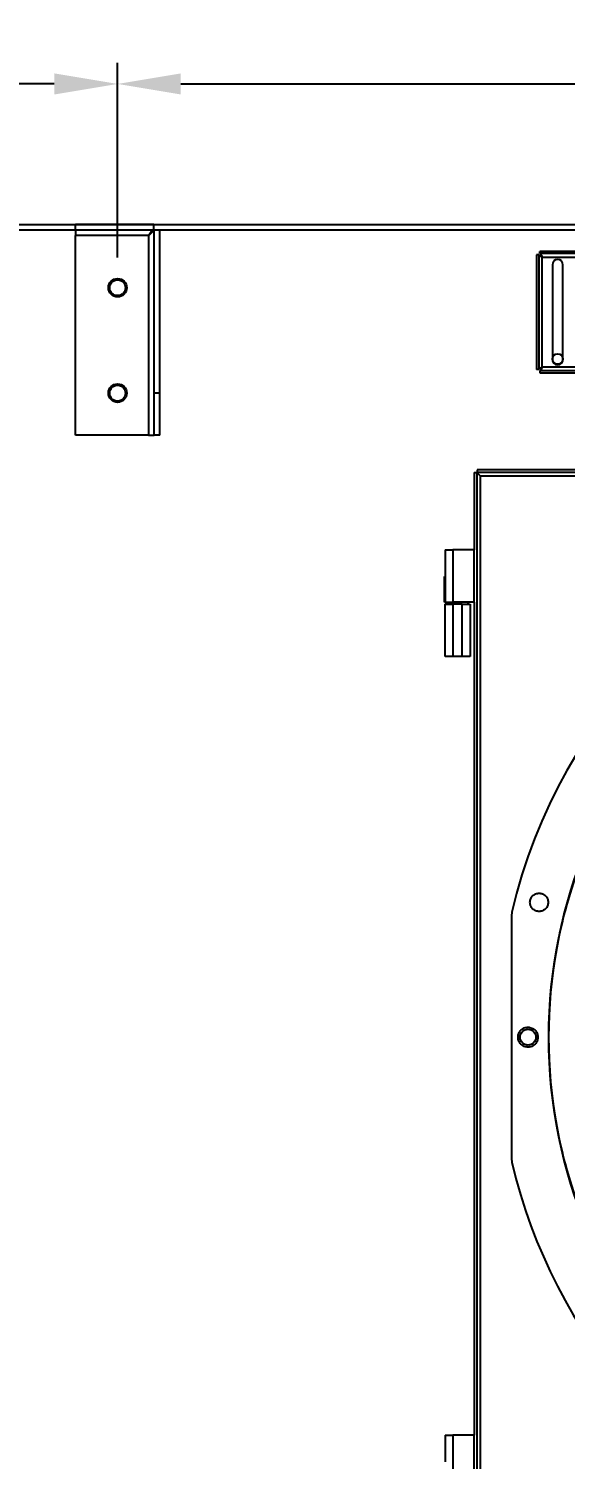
# Model space of a CAD drawing. Header units: inches. Extents: x 1229 to 1453, y -1023 to -720.
# Drawn here: x 1282.63 to 1295.36, y -815.28 to -781.34 of the extents above; entities that cross this region are included whole.
import ezdxf

# ---------------------------------------------------------------- set-up
doc = ezdxf.new("R2010")
doc.units = ezdxf.units.IN
doc.header["$MEASUREMENT"] = 0
doc.header["$PDSIZE"] = -1
doc.dimstyles.new('RAE Solutions', dxfattribs={"dimtxt": 2, "dimasz": 1.5, "dimexe": 0.5, "dimexo": 0.5, "dimgap": 0.5, "dimtad": 0, "dimtih": 1, "dimtoh": 1, "dimdec": 3, "dimrnd": 0.125, "dimzin": 1, "dimdsep": 46, "dimlunit": 5, "dimtxsty": 'Standard', "dimcen": 0.09, "dimadec": 0, "dimazin": 0, "dimtfac": 1, "dimtdec": 3, "dimtofl": 0, "dimtmove": 0, "dimatfit": 3, "dimfxl": 1, "dimtolj": 1, "dimtzin": 1, "dimarcsym": 0})

# ---------------------------------------------------------------- blocks, each defined once
blk = doc.blocks.new('*D268')
at = {"color": 0, "lineweight": -2, "transparency": 16777216}
for p, q in [((1238.674, -786.764), (1238.674, -782.148)), ((1284.736, -786.764), (1284.736, -782.148)), ((1240.174, -782.648), (1259.538, -782.648)), ((1283.236, -782.648), (1263.872, -782.648))]:
    blk.add_line(p, q, dxfattribs=at)
at = {"color": 0, "transparency": 16777216}
for points in [[(1240.174, -782.398), (1240.174, -782.898), (1238.674, -782.648)], [(1283.236, -782.398), (1283.236, -782.898), (1284.736, -782.648)]]:
    blk.add_solid(points, dxfattribs=at)
at = {"layer": 'Defpoints', "color": 0, "transparency": 16777216}
for p in [(1284.736, -782.648), (1238.674, -787.264), (1284.736, -787.264)]:
    blk.add_point(p, dxfattribs=at)
at = {"color": 0, "transparency": 16777216, "insert": (1261.705, -782.648), "char_height": 2, "attachment_point": 5}
blk.add_mtext('\\A1;46', dxfattribs=at)
blk = doc.blocks.new('*D269')
at = {"color": 0, "lineweight": -2, "transparency": 16777216}
for p, q in [((1284.736, -786.764), (1284.736, -782.148)), ((1329.674, -786.764), (1329.674, -782.148)), ((1286.236, -782.648), (1305.038, -782.648)), ((1328.174, -782.648), (1309.372, -782.648))]:
    blk.add_line(p, q, dxfattribs=at)
at = {"color": 0, "transparency": 16777216}
for points in [[(1286.236, -782.398), (1286.236, -782.898), (1284.736, -782.648)], [(1328.174, -782.398), (1328.174, -782.898), (1329.674, -782.648)]]:
    blk.add_solid(points, dxfattribs=at)
at = {"layer": 'Defpoints', "color": 0, "transparency": 16777216}
for p in [(1329.674, -782.648), (1284.736, -787.264), (1329.674, -787.264)]:
    blk.add_point(p, dxfattribs=at)
at = {"color": 0, "transparency": 16777216, "insert": (1307.205, -782.648), "char_height": 2, "attachment_point": 5}
blk.add_mtext('\\A1;45', dxfattribs=at)

msp = doc.modelspace()

# ---------------------------------------------------------------- linework, layer by layer
at = {"color": 18, "linetype": 'Continuous', "lineweight": 25, "true_color": 0x000000}
for p, q in [((1239.6739, -785.9825), (1328.6739, -785.9825)), ((1283.7364, -786.1125), (1283.7364, -785.9825)), ((1285.5993, -785.9825), (1283.7364, -785.9825)), ((1285.5993, -786.1125), (1285.5993, -785.9825)), ((1328.6739, -786.1155), (1239.6739, -786.1155)), ((1283.7364, -786.1125), (1283.7364, -786.2465)), ((1285.4724, -786.2465), (1283.7364, -786.2465)), ((1283.7364, -790.9825), (1283.7364, -786.2465)), ((1285.4724, -786.2465), (1285.4724, -790.9825)), ((1285.6064, -789.9825), (1285.6064, -786.1196)), ((1285.7364, -789.9825), (1285.7364, -786.1196)), ((1294.6739, -786.7017), (1294.6739, -789.421)), ((1294.7239, -786.7017), (1294.6739, -786.7017)), ((1294.7239, -786.7017), (1294.7239, -789.421)), ((1294.7517, -786.6739), (1294.7517, -786.6239)), ((1318.596, -786.6239), (1294.7517, -786.6239)), ((1318.596, -786.6739), (1294.7517, -786.6739)), ((1294.8069, -786.7569), (1318.5409, -786.7569)), ((1294.8069, -789.3659), (1294.8069, -786.7569)), ((1295.0489, -786.9364), (1295.0489, -789.1864)), ((1295.2989, -789.1864), (1295.2989, -786.9364)), ((1294.7239, -789.421), (1294.6739, -789.421)), ((1294.7517, -789.4489), (1294.7517, -789.4989)), ((1294.7517, -789.4489), (1318.596, -789.4489)), ((1318.5409, -789.3659), (1294.8069, -789.3659)), ((1294.7517, -789.4989), (1318.596, -789.4989)), ((1285.7364, -789.9825), (1285.6064, -789.9825)), ((1285.6064, -790.9825), (1285.6064, -789.9825)), ((1285.7364, -790.9825), (1285.7364, -789.9825)), ((1285.4724, -790.9825), (1283.7364, -790.9825)), ((1285.4724, -790.9825), (1285.6064, -790.9825)), ((1285.7364, -790.9825), (1285.6064, -790.9825)), ((1293.2607, -791.7987), (1293.2607, -791.8617)), ((1320.2665, -791.7987), (1293.2607, -791.7987)), ((1293.1906, -791.8687), (1293.1906, -793.6997)), ((1293.1906, -791.8687), (1293.2536, -791.8687)), ((1293.2536, -791.8687), (1293.2536, -819.2706)), ((1320.2665, -791.8617), (1293.2607, -791.8617)), ((1293.3366, -791.9447), (1293.3366, -819.1947)), ((1293.3366, -791.9447), (1320.1906, -791.9447)), ((1292.5031, -793.6997), (1292.5031, -794.3343)), ((1292.5031, -793.6997), (1292.6906, -793.6997)), ((1292.6906, -793.6997), (1292.6906, -794.9397)), ((1293.1906, -793.6997), (1292.6906, -793.6997)), ((1293.1906, -794.9397), (1293.1906, -793.6997)), ((1292.4931, -794.9397), (1292.4931, -794.3343)), ((1292.4931, -794.3343), (1292.5031, -794.3343)), ((1292.5031, -794.3343), (1292.5031, -794.9397)), ((1292.4931, -794.9397), (1292.5031, -794.9397)), ((1292.5026, -796.2297), (1292.5026, -794.9897)), ((1292.5026, -794.9897), (1292.6901, -794.9897)), ((1292.5031, -794.9397), (1292.6906, -794.9397)), ((1292.5496, -794.9397), (1292.5496, -794.9897)), ((1292.6901, -794.9897), (1292.6901, -796.2297)), ((1292.9091, -794.9897), (1292.6901, -794.9897)), ((1293.1906, -794.9397), (1292.6906, -794.9397)), ((1292.9091, -796.2297), (1292.9091, -794.9897)), ((1292.9091, -794.9897), (1293.0966, -794.9897)), ((1293.0496, -794.9897), (1293.0496, -794.9397)), ((1293.0966, -794.9897), (1293.0966, -796.2297)), ((1293.1906, -794.9397), (1293.1906, -814.6997)), ((1292.6901, -796.2297), (1292.5026, -796.2297)), ((1292.9091, -796.2297), (1292.6901, -796.2297)), ((1293.0966, -796.2297), (1292.9091, -796.2297)), ((1294.0859, -802.2929), (1294.0754, -802.3832)), ((1294.0754, -802.3832), (1294.0753, -805.2608)), ((1294.0753, -805.2608), (1294.0754, -808.1384)), ((1294.0754, -808.1384), (1294.0859, -808.2287)), ((1292.5031, -814.6997), (1292.5031, -815.3343)), ((1292.5031, -814.6997), (1292.6906, -814.6997)), ((1293.1906, -814.6997), (1292.6906, -814.6997)), ((1292.6906, -814.6997), (1292.6906, -815.9397)), ((1293.1906, -815.9397), (1293.1906, -814.6997))]:
    msp.add_line(p, q, dxfattribs=at)
for centre, radius in [((1284.7364, -787.4825), 0.2187), ((1284.7364, -787.4825), 0.1875), ((1295.1739, -789.1737), 0.125), ((1284.7364, -789.9825), 0.2187), ((1284.7364, -789.9825), 0.1875), ((1306.6739, -805.2608), 11.7126), ((1294.4691, -805.2608), 0.1875)]:
    msp.add_circle(centre, radius, dxfattribs=at)
for centre, radius, start, end in [((1295.1739, -786.9364), 0.125, 0, 180), ((1295.1739, -789.1864), 0.125, 180, 0), ((1306.6739, -805.2608), 12.9331, 103.26667, 166.73333), ((1306.6739, -805.2608), 11.7147, 159.09994, 200.90006), ((1306.6739, -805.2608), 12.9331, 193.26667, 248.51312)]:
    msp.add_arc(centre, radius, start, end, dxfattribs=at)
for points, knots in [([(1285.4724, -786.2465), (1285.4829, -786.229), (1285.5041, -786.1939), (1285.5358, -786.1496), (1285.5676, -786.1186), (1285.5887, -786.1146), (1285.5993, -786.1125)], [0, 0, 0, 0, 0.24999971, 0.50000315, 0.74999934, 1, 1, 1, 1]), ([(1285.6064, -786.1196), (1285.6053, -786.1207), (1285.6031, -786.1228), (1285.5871, -786.1359), (1285.5608, -786.1593), (1285.5221, -786.1979), (1285.4897, -786.2296), (1285.4724, -786.2465)], [0, 0, 0, 0, 0.1511534, 0.3020013, 0.4605091, 0.7119824, 1, 1, 1, 1]), ([(1294.8069, -786.7569), (1294.7967, -786.7526), (1294.7764, -786.744), (1294.75, -786.7311), (1294.7313, -786.7183), (1294.7244, -786.7084), (1294.7239, -786.7029), (1294.7239, -786.7017)], [0, 0, 0, 0, 0.23320412, 0.4664972, 0.69976316, 0.93304216, 1, 1, 1, 1]), ([(1294.7517, -786.6739), (1294.756, -786.6749), (1294.7646, -786.6771), (1294.7774, -786.6939), (1294.7903, -786.7183), (1294.8001, -786.741), (1294.8056, -786.754), (1294.8069, -786.7569)], [0, 0, 0, 0, 0.2332227, 0.4664888, 0.6997676, 0.9330417, 1, 1, 1, 1]), ([(1294.7239, -789.421), (1294.7249, -789.4167), (1294.7271, -789.4082), (1294.7439, -789.3953), (1294.7683, -789.3824), (1294.791, -789.3726), (1294.804, -789.3671), (1294.8069, -789.3659)], [0, 0, 0, 0, 0.2332183, 0.4664938, 0.6997772, 0.933042, 1, 1, 1, 1]), ([(1294.8069, -789.3659), (1294.8026, -789.376), (1294.794, -789.3963), (1294.7811, -789.4227), (1294.7682, -789.4414), (1294.7584, -789.4483), (1294.7529, -789.4488), (1294.7517, -789.4489)], [0, 0, 0, 0, 0.2332232, 0.4664909, 0.6997687, 0.9330419, 1, 1, 1, 1]), ([(1293.2536, -791.8687), (1293.2543, -791.8694), (1293.2557, -791.8706), (1293.2662, -791.8781), (1293.2833, -791.8925), (1293.3069, -791.9159), (1293.3265, -791.9349), (1293.3366, -791.9447)], [0, 0, 0, 0, 0.1567995, 0.3135461, 0.473121, 0.7271244, 1, 1, 1, 1]), ([(1293.3366, -791.9447), (1293.325, -791.9325), (1293.306, -791.9126), (1293.2845, -791.8915), (1293.274, -791.8786), (1293.268, -791.8699), (1293.2633, -791.8631), (1293.2616, -791.8622), (1293.2607, -791.8617)], [0, 0, 0, 0, 0.3258909, 0.5325934, 0.6334628, 0.7438532, 0.8655836, 1, 1, 1, 1]), ([(1294.9643, -805.2608), (1294.9692, -805.0053), (1294.9788, -804.4944), (1295.0568, -803.7313), (1295.181, -802.9748), (1295.3553, -802.228), (1295.5778, -801.4942), (1295.8479, -800.7766), (1296.1644, -800.0781), (1296.5259, -799.4019), (1296.9308, -798.7507), (1297.3774, -798.1274), (1297.8639, -797.5347), (1298.3881, -796.975), (1298.9477, -796.4508), (1299.5405, -795.9644), (1300.1637, -795.5177), (1300.8149, -795.1128), (1301.4912, -794.7513), (1302.1896, -794.4349), (1302.9073, -794.1648), (1303.641, -793.9422), (1304.3878, -793.7681), (1305.1444, -793.6432), (1305.9075, -793.568), (1306.6739, -793.5429), (1307.4402, -793.568), (1308.2033, -793.6432), (1308.9599, -793.7681), (1309.7067, -793.9422), (1310.4404, -794.1648), (1311.1581, -794.4349), (1311.8565, -794.7513), (1312.5328, -795.1128), (1313.184, -795.5177), (1313.8073, -795.9644), (1314.4, -796.4508), (1314.9597, -796.975), (1315.4838, -797.5347), (1315.9703, -798.1274), (1316.4169, -798.7507), (1316.8218, -799.4019), (1317.1833, -800.0781), (1317.4998, -800.7766), (1317.7699, -801.4942), (1317.9924, -802.228), (1318.1667, -802.9748), (1318.2909, -803.7313), (1318.3689, -804.4944), (1318.3786, -805.0053), (1318.3834, -805.2608)], [0, 0, 0, 0, 0.0208333, 0.0416667, 0.0625, 0.0833333, 0.1041667, 0.125, 0.1458333, 0.1666667, 0.1875, 0.2083334, 0.2291667, 0.25, 0.2708334, 0.2916666, 0.3125, 0.3333333, 0.3541667, 0.375, 0.3958333, 0.4166666, 0.4375001, 0.4583333, 0.4791667, 0.5, 0.5208333, 0.5416667, 0.5625, 0.5833334, 0.6041667, 0.625, 0.6458334, 0.6666667, 0.6875, 0.7083334, 0.7291667, 0.75, 0.7708333, 0.7916667, 0.8125, 0.8333333, 0.8541667, 0.875, 0.8958333, 0.9166667, 0.9375, 0.9583333, 0.9791667, 1, 1, 1, 1]), ([(1294.5163, -802.0612), (1294.5196, -802.0327), (1294.5262, -801.9758), (1294.5768, -801.9034), (1294.649, -801.8554), (1294.7346, -801.839), (1294.8196, -801.8567), (1294.8904, -801.9051), (1294.9398, -801.9767), (1294.9462, -802.033), (1294.9494, -802.0612)], [0, 0, 0, 0, 0.1256216, 0.2512458, 0.3768842, 0.5025376, 0.6279107, 0.7518741, 0.8754934, 1, 1, 1, 1]), ([(1294.9494, -802.0612), (1294.9462, -802.0895), (1294.9397, -802.146), (1294.89, -802.2178), (1294.8191, -802.2659), (1294.7344, -802.2834), (1294.649, -802.2671), (1294.5768, -802.219), (1294.5262, -802.1467), (1294.5196, -802.0897), (1294.5163, -802.0612)], [0, 0, 0, 0, 0.124776, 0.249268, 0.3731863, 0.4974523, 0.6229635, 0.7486567, 0.8743359, 1, 1, 1, 1]), ([(1294.2329, -805.2608), (1294.2365, -805.2297), (1294.2437, -805.1675), (1294.2989, -805.0886), (1294.3777, -805.0362), (1294.471, -805.0184), (1294.5635, -805.0376), (1294.6407, -805.0902), (1294.6947, -805.1683), (1294.7018, -805.2299), (1294.7054, -805.2608)], [0, 0, 0, 0, 0.1256859, 0.2513812, 0.3770978, 0.5028098, 0.627506, 0.7510932, 0.8750861, 1, 1, 1, 1]), ([(1294.7054, -805.2608), (1294.7018, -805.2917), (1294.6948, -805.3532), (1294.6407, -805.4314), (1294.5635, -805.484), (1294.471, -805.5032), (1294.3777, -805.4854), (1294.2989, -805.433), (1294.2437, -805.3541), (1294.2365, -805.2919), (1294.2329, -805.2608)], [0, 0, 0, 0, 0.1248129, 0.2487723, 0.3724186, 0.4972333, 0.6229421, 0.7486449, 0.8743277, 1, 1, 1, 1]), ([(1318.3834, -805.2608), (1318.3786, -805.5163), (1318.3689, -806.0272), (1318.2909, -806.7903), (1318.1667, -807.5468), (1317.9924, -808.2936), (1317.7699, -809.0274), (1317.4998, -809.745), (1317.1833, -810.4435), (1316.8218, -811.1197), (1316.4169, -811.7709), (1315.9703, -812.3942), (1315.4838, -812.9869), (1314.9597, -813.5466), (1314.4, -814.0708), (1313.8073, -814.5572), (1313.184, -815.0039), (1312.5328, -815.4088), (1311.8565, -815.7703), (1311.1581, -816.0867), (1310.4404, -816.3568), (1309.7067, -816.5794), (1308.9599, -816.7535), (1308.2033, -816.8784), (1307.4402, -816.9536), (1306.6739, -816.9787), (1305.9075, -816.9536), (1305.1444, -816.8784), (1304.3878, -816.7535), (1303.641, -816.5794), (1302.9073, -816.3568), (1302.1896, -816.0867), (1301.4912, -815.7702), (1300.8149, -815.4088), (1300.1637, -815.0039), (1299.5405, -814.5572), (1298.9477, -814.0708), (1298.3881, -813.5466), (1297.8639, -812.9869), (1297.3774, -812.3942), (1296.9308, -811.7709), (1296.5259, -811.1197), (1296.1644, -810.4435), (1295.8479, -809.745), (1295.5778, -809.0274), (1295.3553, -808.2936), (1295.181, -807.5468), (1295.0568, -806.7903), (1294.9788, -806.0272), (1294.9692, -805.5163), (1294.9643, -805.2608)], [0, 0, 0, 0, 0.0208333, 0.0416667, 0.0625, 0.0833333, 0.1041667, 0.125, 0.1458333, 0.1666667, 0.1875, 0.2083333, 0.2291667, 0.25, 0.2708333, 0.2916666, 0.3125, 0.3333333, 0.3541666, 0.375, 0.3958333, 0.4166666, 0.4375, 0.4583333, 0.4791667, 0.5, 0.5208333, 0.5416667, 0.5624999, 0.5833334, 0.6041667, 0.625, 0.6458333, 0.6666667, 0.6875, 0.7083334, 0.7291666, 0.75, 0.7708333, 0.7916666, 0.8125, 0.8333333, 0.8541667, 0.875, 0.8958333, 0.9166667, 0.9375, 0.9583333, 0.9791667, 1, 1, 1, 1])]:
    msp.add_open_spline(points, degree=3, knots=knots, dxfattribs=at)

# ---------------------------------------------------------------- dimensions: what is measured, and where the dimension line sits
at = {"color": 18, "true_color": 0x000000}
for base, p1, p2, picture, middle in [((1284.736354293, -782.6478094493), (1238.673854293, -787.2637972179), (1284.736354293, -787.2637972179), '*D268', (1261.705104293, -782.6478094493)), ((1329.673854293, -782.6478094493), (1284.736354293, -787.2637972179), (1329.673854293, -787.2637972179), '*D269', (1307.205104293, -782.6478094493))]:
    dim = msp.add_linear_dim(base=base, p1=p1, p2=p2, dimstyle='RAE Solutions', dxfattribs=at)
    dim.commit()
    dim.dimension.update_dxf_attribs({"geometry": picture, "text_midpoint": middle})

doc.saveas('drawing.dxf')
